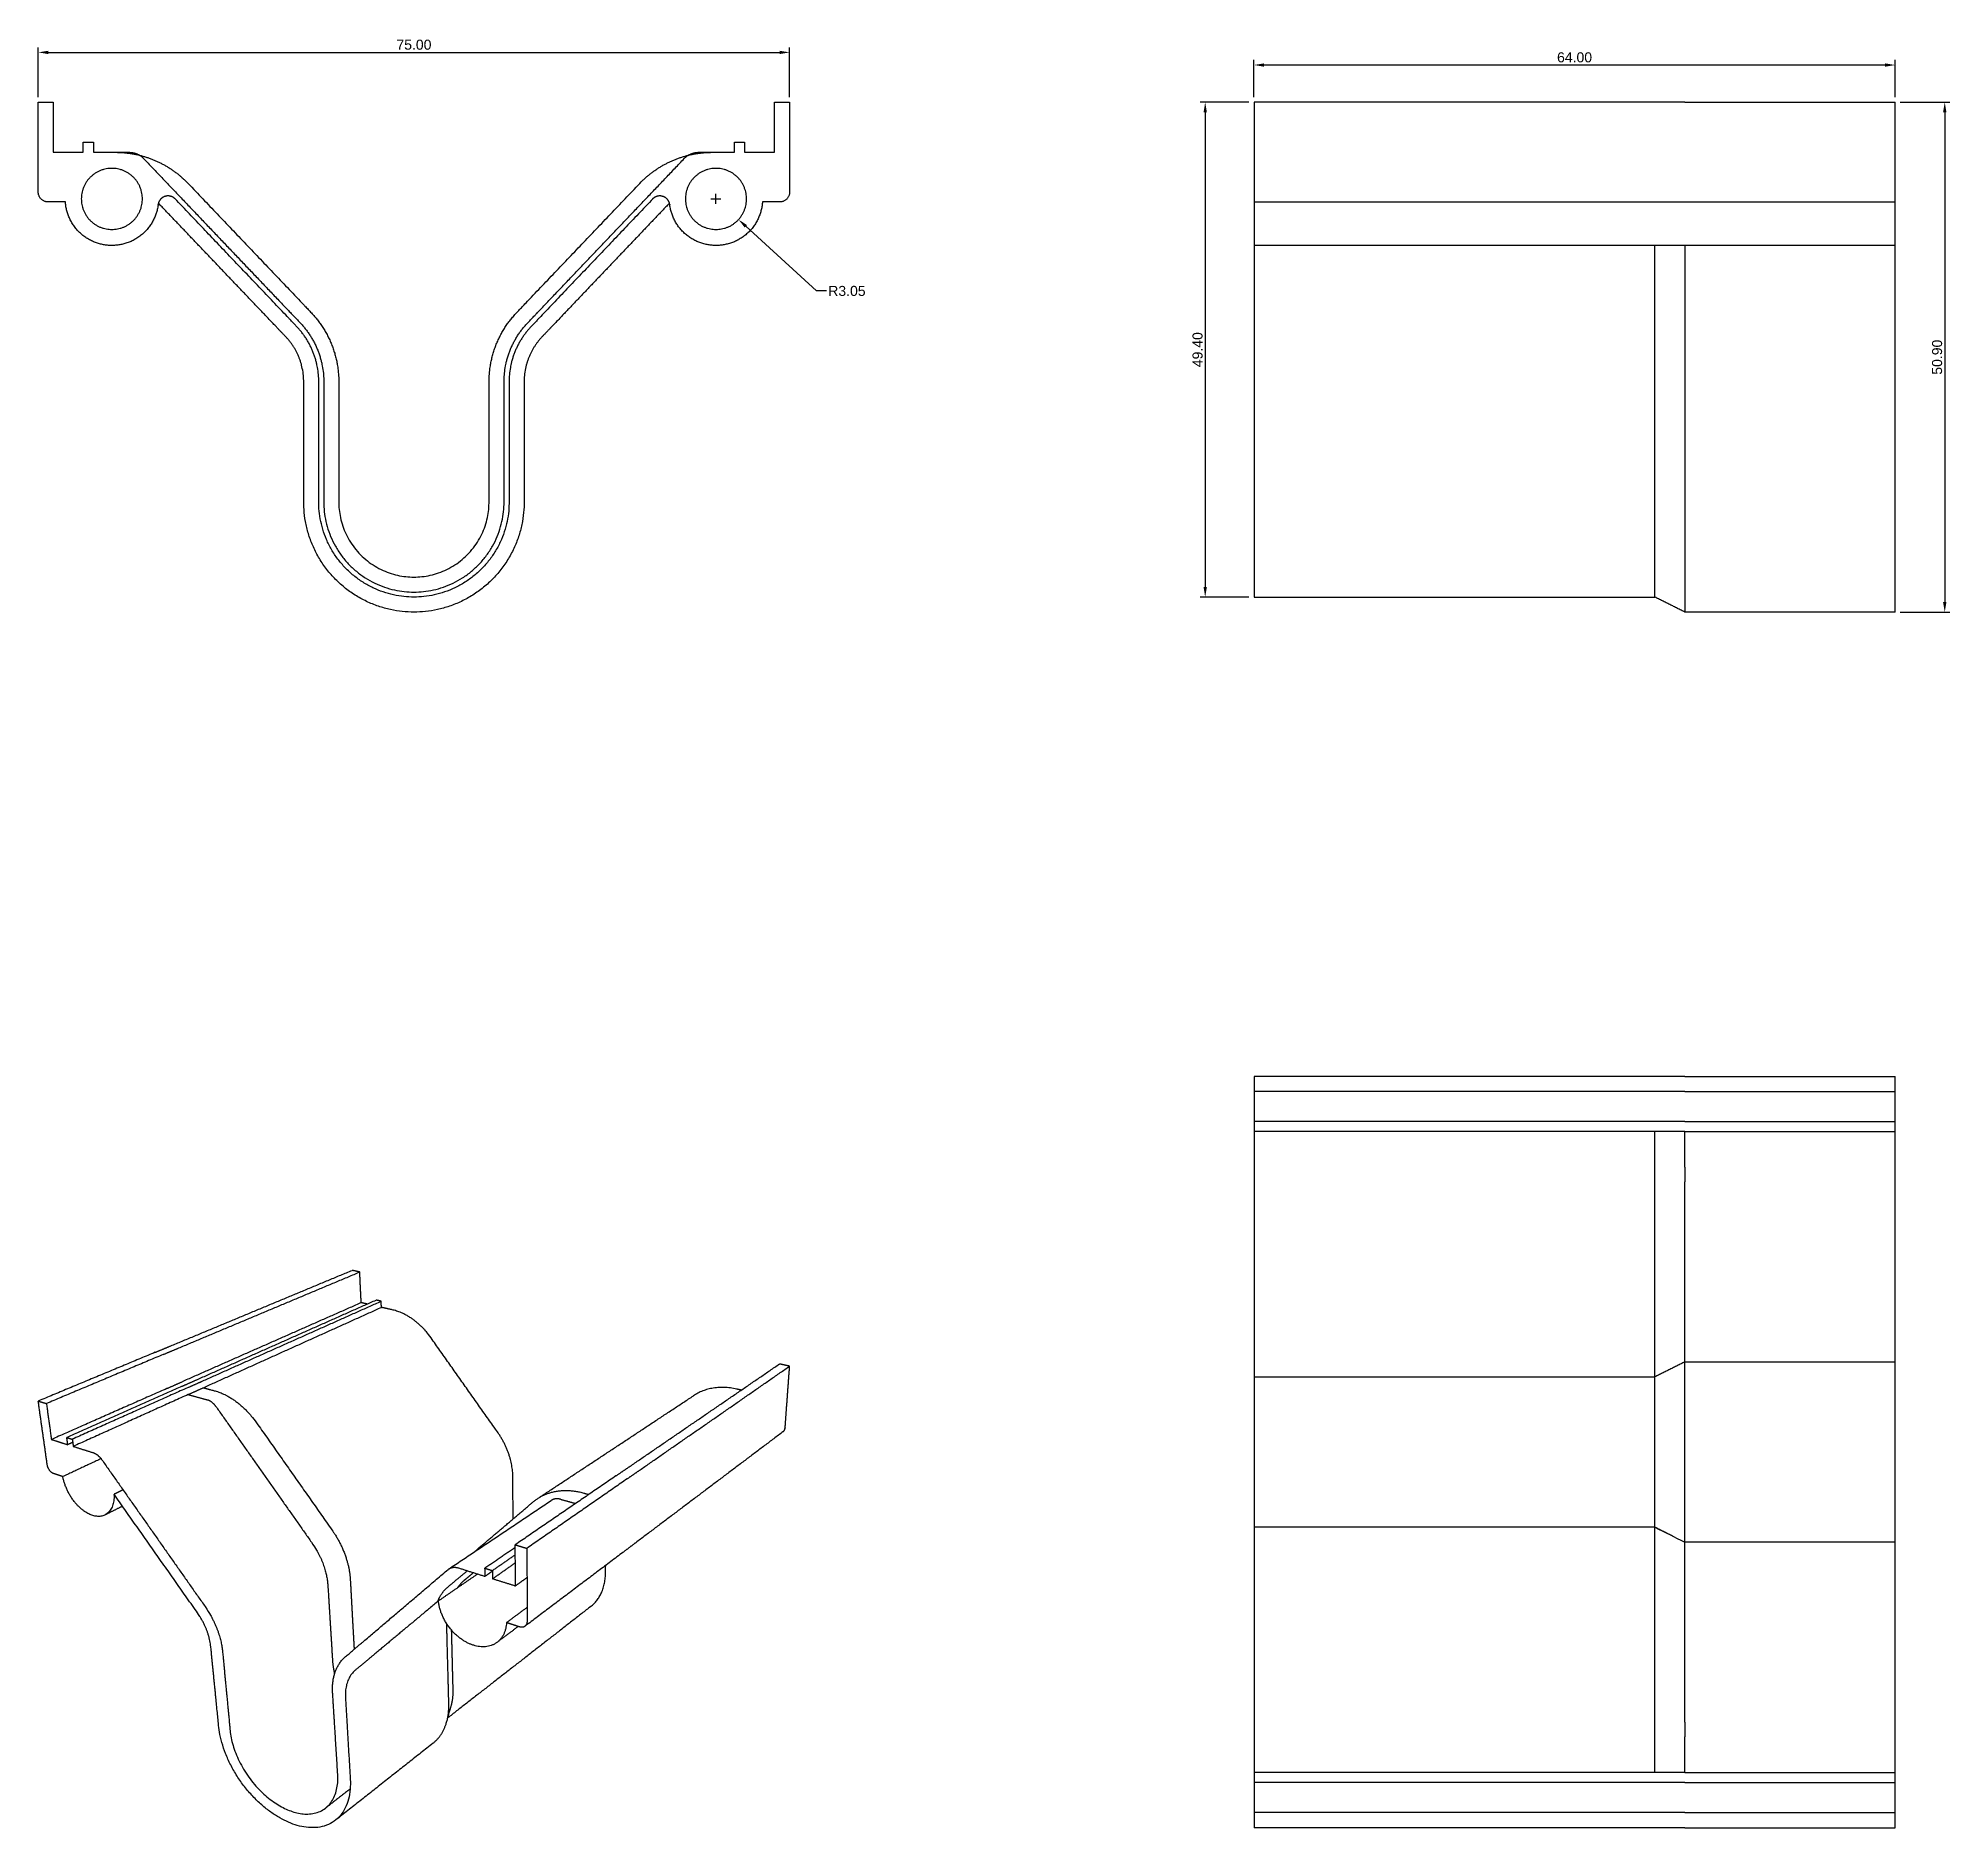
# Model space of a CAD drawing. Header units: millimetres. Extents: x -64 to 127, y 1 to 180.
import ezdxf

# ---------------------------------------------------------------- set-up
doc = ezdxf.new("R2010")
doc.units = ezdxf.units.MM
doc.header["$MEASUREMENT"] = 0
doc.layers.add('Predefinito', color=18, linetype='Continuous', true_color=0x000000)
doc.layers.add('quote', color=96, linetype='Continuous', true_color=0x007f00)
doc.styles.add('Predefinito', font='arial.ttf')
doc.dimstyles.new('Predefinito', dxfattribs={"dimtxt": 1, "dimasz": 1, "dimexe": 0.5, "dimexo": 0.5, "dimgap": 0.25, "dimtad": 1, "dimtoh": 1, "dimzin": 1, "dimdsep": 46, "dimtxsty": 'Predefinito', "dimcen": 0.5, "dimazin": 0, "dimtfac": 1, "dimtdec": 4, "dimtix": 1, "dimtmove": 1, "dimatfit": 3, "dimfxl": 1, "dimtolj": 1, "dimtzin": 1, "dimarcsym": 0})

# ---------------------------------------------------------------- blocks, each defined once
blk = doc.blocks.new('*D1')
at = {"layer": 'Defpoints', "color": 0}
for p in [(11, 178.73), (-64, 173.75), (11, 173.75)]:
    blk.add_point(p, dxfattribs=at)
at = {"layer": 'quote', "color": 0, "lineweight": -2}
for p, q in [((-64, 174.25), (-64, 179.23)), ((-63, 178.73), (10, 178.73)), ((11, 174.25), (11, 179.23))]:
    blk.add_line(p, q, dxfattribs=at)
at = {"layer": 'quote', "color": 0}
for points in [[(-63, 178.89), (-63, 178.56), (-64, 178.73)], [(10, 178.56), (10, 178.89), (11, 178.73)]]:
    blk.add_solid(points, dxfattribs=at)
at = {"layer": 'quote', "color": 0, "insert": (-26.5, 179.49), "char_height": 1, "attachment_point": 5, "style": 'Predefinito'}
blk.add_mtext('\\A1;75.00', dxfattribs=at)
blk = doc.blocks.new('*D2')
at = {"layer": 'Defpoints', "color": 0}
for p in [(121.35, 177.47), (57.35, 173.75), (121.35, 173.75)]:
    blk.add_point(p, dxfattribs=at)
at = {"layer": 'quote', "color": 0, "lineweight": -2}
for p, q in [((57.35, 174.25), (57.35, 177.97)), ((58.35, 177.47), (120.35, 177.47)), ((121.35, 174.25), (121.35, 177.97))]:
    blk.add_line(p, q, dxfattribs=at)
at = {"layer": 'quote', "color": 0}
for points in [[(58.35, 177.63), (58.35, 177.3), (57.35, 177.47)], [(120.35, 177.3), (120.35, 177.63), (121.35, 177.47)]]:
    blk.add_solid(points, dxfattribs=at)
at = {"layer": 'quote', "color": 0, "insert": (89.35, 178.23), "char_height": 1, "attachment_point": 5, "style": 'Predefinito'}
blk.add_mtext('\\A1;64.00', dxfattribs=at)
blk = doc.blocks.new('*D3')
at = {"layer": 'Defpoints', "color": 0}
for p in [(57.35, 173.75), (52.48, 124.35), (57.35, 124.35)]:
    blk.add_point(p, dxfattribs=at)
at = {"layer": 'quote', "color": 0, "lineweight": -2}
for p, q in [((56.85, 173.75), (51.98, 173.75)), ((52.48, 172.75), (52.48, 125.35)), ((56.85, 124.35), (51.98, 124.35))]:
    blk.add_line(p, q, dxfattribs=at)
at = {"layer": 'quote', "color": 0}
for points in [[(52.65, 172.75), (52.32, 172.75), (52.48, 173.75)], [(52.32, 125.35), (52.65, 125.35), (52.48, 124.35)]]:
    blk.add_solid(points, dxfattribs=at)
at = {"layer": 'quote', "color": 0, "insert": (51.72, 149.05), "char_height": 1, "attachment_point": 5, "rotation": 90, "style": 'Predefinito'}
blk.add_mtext('\\A1;49.40', dxfattribs=at)
blk = doc.blocks.new('*D4')
at = {"layer": 'Defpoints', "color": 0}
for p in [(121.35, 173.75), (121.35, 122.85), (126.3, 122.85)]:
    blk.add_point(p, dxfattribs=at)
at = {"layer": 'quote', "color": 0, "lineweight": -2}
for p, q in [((121.85, 173.75), (126.8, 173.75)), ((126.3, 172.75), (126.3, 123.85)), ((121.85, 122.85), (126.8, 122.85))]:
    blk.add_line(p, q, dxfattribs=at)
at = {"layer": 'quote', "color": 0}
for points in [[(126.47, 172.75), (126.13, 172.75), (126.3, 173.75)], [(126.13, 123.85), (126.47, 123.85), (126.3, 122.85)]]:
    blk.add_solid(points, dxfattribs=at)
at = {"layer": 'quote', "color": 0, "insert": (125.54, 148.3), "char_height": 1, "attachment_point": 5, "rotation": 90, "style": 'Predefinito'}
blk.add_mtext('\\A1;50.90', dxfattribs=at)
blk = doc.blocks.new('*D5')
at = {"layer": 'Defpoints', "color": 0}
for p in [(3.65, 164.1), (5.9, 162.04)]:
    blk.add_point(p, dxfattribs=at)
at = {"layer": 'quote', "color": 0}
for p, q in [((3.15, 164.1), (4.15, 164.1)), ((3.65, 163.6), (3.65, 164.6))]:
    blk.add_line(p, q, dxfattribs=at)
at = {"layer": 'quote', "color": 0, "lineweight": -2}
for p, q in [((13.69, 154.91), (6.64, 161.37)), ((14.69, 154.91), (13.69, 154.91))]:
    blk.add_line(p, q, dxfattribs=at)
at = {"layer": 'quote', "color": 0}
blk.add_solid([(6.75, 161.49), (6.52, 161.24), (5.9, 162.04)], dxfattribs=at)
at = {"layer": 'quote', "color": 0, "insert": (16.72, 154.91), "char_height": 1, "attachment_point": 5, "style": 'Predefinito'}
blk.add_mtext('\\A1;R3.05', dxfattribs=at)

msp = doc.modelspace()

# ---------------------------------------------------------------- linework, layer by layer
at = {"layer": 'Predefinito'}
for points, weights, knots in [([(-61.29, 163.798), (-62.145, 163.798), (-63, 163.798), (-64, 163.798), (-64, 164.798), (-64, 169.275), (-64, 173.753)], [1, 1, 1, 0.70710678119, 1, 1, 1], [602.9596864, 602.9596864, 602.9596864, 604.6697026, 604.6697026, 606.240499, 606.240499, 615.195541, 615.195541, 615.195541]), ([(11, 173.753), (11, 169.275), (11, 164.798), (11, 163.798), (10, 163.798), (9.145, 163.798), (8.29, 163.798)], [1, 1, 1, 0.707106781187, 1, 1, 1], [471.2081072, 471.2081072, 471.2081072, 480.1631492, 480.1631492, 481.7339456, 481.7339456, 483.4439618, 483.4439618, 483.4439618]), ([(-53.889, 168.461), (-51.056, 167.762), (-49.044, 165.649), (-42.901, 159.199), (-36.759, 152.749), (-34, 149.853), (-34, 145.853), (-34, 139.853), (-34, 133.853), (-34, 126.353), (-26.5, 126.353), (-19, 126.353), (-19, 133.853), (-19, 139.853), (-19, 145.853), (-19, 149.853), (-16.241, 152.749), (-10.099, 159.199), (-3.956, 165.649), (-1.944, 167.762), (0.889, 168.461)], [1, 0.959978587292, 1, 1, 1, 0.928476690886, 1, 1, 1, 0.707106781187, 1, 0.707106781187, 1, 1, 1, 0.928476690886, 1, 1, 1, 0.95997858731, 1], [0, 0, 0, 5.6774115, 5.6774115, 23.4916972, 23.4916972, 31.1018247, 31.1018247, 43.1018247, 43.1018247, 54.8827972, 54.8827972, 66.6637696, 66.6637696, 78.6637696, 78.6637696, 86.2738972, 86.2738972, 104.0881829, 104.0881829, 109.7655943, 109.7655943, 109.7655943]), ([(-53.48, 168.132), (-45.663, 159.923), (-37.845, 151.715), (-35.5, 149.253), (-35.5, 145.853), (-35.5, 139.853), (-35.5, 133.853), (-35.5, 124.853), (-26.5, 124.853), (-17.5, 124.853), (-17.5, 133.853), (-17.5, 139.853), (-17.5, 145.853), (-17.5, 149.253), (-15.155, 151.715), (-7.337, 159.923), (0.48, 168.132)], [1, 1, 1, 0.928476690878, 1, 1, 1, 0.707106781186, 1, 0.707106781186, 1, 1, 1, 0.928476690886, 1, 1, 1], [632.9812553, 632.9812553, 632.9812553, 655.6526839, 655.6526839, 662.1212923, 662.1212923, 674.1212923, 674.1212923, 688.2584592, 688.2584592, 702.3956262, 702.3956262, 714.3956262, 714.3956262, 720.8642346, 720.8642346, 743.5356632, 743.5356632, 743.5356632]), ([(-56.65, 161.053), (-59.7, 161.053), (-59.7, 164.103), (-59.7, 167.153), (-56.65, 167.153), (-53.6, 167.153), (-53.6, 164.103), (-53.6, 161.053), (-56.65, 161.053)], [1, 0.707106781187, 1, 0.707106781187, 1, 0.707106781187, 1, 0.707106781187, 1], [0, 0, 0, 4.7909288, 4.7909288, 9.5818576, 9.5818576, 14.3727864, 14.3727864, 19.1637152, 19.1637152, 19.1637152]), ([(3.65, 161.053), (0.6, 161.053), (0.6, 164.103), (0.6, 167.153), (3.65, 167.153), (6.7, 167.153), (6.7, 164.103), (6.7, 161.053), (3.65, 161.053)], [1, 0.707106781187, 1, 0.707106781187, 1, 0.707106781187, 1, 0.707106781187, 1], [0, 0, 0, 4.7909288, 4.7909288, 9.5818576, 9.5818576, 14.3727864, 14.3727864, 19.1637152, 19.1637152, 19.1637152]), ([(-0.997, 163.684), (-1.147, 164.185), (-1.643, 164.349), (-2.244, 164.546), (-2.68, 164.088), (-8.737, 157.729), (-14.793, 151.37), (-17, 149.053), (-17, 145.853), (-17, 139.853), (-17, 133.853), (-17, 124.353), (-26.5, 124.353), (-36, 124.353), (-36, 133.853), (-36, 139.853), (-36, 145.853), (-36, 149.053), (-38.207, 151.37), (-44.263, 157.729), (-50.32, 164.088), (-50.756, 164.546), (-51.357, 164.349), (-51.853, 164.185), (-52.003, 163.684)], [1, 0.886145851557, 1, 0.845165000241, 1, 1, 1, 0.928476690886, 1, 1, 1, 0.707106781186, 1, 0.707106781186, 1, 1, 1, 0.928476690878, 1, 1, 1, 0.845165000206, 1, 0.886144859436, 1], [0, 0, 0, 0.9636709, 0.9636709, 2.091516, 2.091516, 19.655324, 19.655324, 25.7434261, 25.7434261, 37.7434261, 37.7434261, 52.6659912, 52.6659912, 67.5885563, 67.5885563, 79.5885563, 79.5885563, 85.6766583, 85.6766583, 103.2404664, 103.2404664, 104.3683114, 104.3683114, 105.3319867, 105.3319867, 105.3319867]), ([(-52.003, 163.681), (-52.026, 163.604), (-52.036, 163.523), (-52.563, 159.329), (-56.788, 159.455), (-61.013, 159.58), (-61.29, 163.798)], [1, 0.99674975058, 1, 0.739974534351, 1, 0.739974534351, 1], [0, 0, 0, 0.161295, 0.161295, 7.0224987, 7.0224987, 13.8837023, 13.8837023, 13.8837023]), ([(-0.997, 163.681), (-7.352, 157.008), (-13.707, 150.335), (-15.5, 148.453), (-15.5, 145.853), (-15.5, 139.853), (-15.5, 133.853), (-15.5, 122.853), (-26.5, 122.853), (-37.5, 122.853), (-37.5, 133.853), (-37.5, 139.853), (-37.5, 145.853), (-37.5, 148.453), (-39.293, 150.335), (-45.648, 157.008), (-52.003, 163.681)], [1, 1, 1, 0.928476690886, 1, 1, 1, 0.707106781185, 1, 0.707106781185, 1, 1, 1, 0.928476690877, 1, 1, 1], [492.6059756, 492.6059756, 492.6059756, 511.035809, 511.035809, 515.9823919, 515.9823919, 528.2786218, 528.2786218, 545.5573814, 545.5573814, 562.836141, 562.836141, 575.1323708, 575.1323708, 580.0789537, 580.0789537, 598.5087872, 598.5087872, 598.5087872]), ([(8.29, 163.798), (8.013, 159.58), (3.788, 159.455), (-0.437, 159.329), (-0.964, 163.523), (-0.974, 163.604), (-0.997, 163.681)], [1, 0.739974534395, 1, 0.739974534395, 1, 0.996749750582, 1], [0, 0, 0, 6.8612036, 6.8612036, 13.7224072, 13.7224072, 13.8837023, 13.8837023, 13.8837023]), ([(121.353, 159.453), (121.353, 159.452), (121.353, 159.455), (121.353, 159.58), (121.353, 163.798)], [0.984256270635, 0.991874204198, 1, 0.739974534351, 1], [598.3186908, 598.3186908, 598.3186908, 598.459327, 598.459327, 602.9596864, 602.9596864, 602.9596864]), ([(121.353, 122.853), (121.353, 122.853), (121.353, 133.853), (121.353, 139.853), (121.353, 145.853), (121.353, 148.453), (121.353, 150.335), (121.353, 154.894), (121.353, 159.453)], [0.995459297023, 0.707106781185, 1, 1, 1, 0.928476690877, 1, 1, 1], [543.1075132, 543.1075132, 543.1075132, 555.204746, 555.204746, 567.5268862, 567.5268862, 575.3413077, 575.3413077, 587.9588378, 587.9588378, 587.9588378]), ([(97.361, 124.353), (97.361, 124.353), (97.361, 133.853), (97.361, 139.853), (97.361, 145.853), (97.361, 149.052), (97.361, 151.37)], [0.995459297023, 0.707106781186, 1, 1, 1, 0.928478683183, 0.999996015501], [1028.3371477, 1028.3371477, 1028.3371477, 1040.1526622, 1040.1526622, 1052.1878465, 1052.1878465, 1059.8200745, 1059.8200745, 1059.8200745]), ([(-16.6, 32.324), (-16.612, 34.39), (-16.624, 36.482), (-16.638, 38.841), (-18.136, 40.963), (-21.469, 45.686), (-24.8, 50.406), (-26.402, 52.676), (-28.615, 53.185), (-29.181, 53.316), (-29.745, 53.445)], [267.636065161, 266.004772057, 264.373478953, 243.778524001, 262.591932303, 262.668593111, 262.745253918, 241.53489762, 264.878593898, 265.420177916, 265.961761935], [-867.3699542, -867.3699542, -867.3699542, -860.1835354, -860.1835354, -852.5734078, -852.5734078, -834.7591221, -834.7591221, -826.6612864, -826.6612864, -823.4470007, -823.4470007, -823.4470007]), ([(10.336, 41.026), (10.535, 41.176), (10.555, 41.447), (10.775, 44.483), (11, 47.573)], [199.928917186, 200.433090987, 233.759824653, 231.727059968, 229.694295283], [-965.7052574, -965.7052574, -965.7052574, -964.937057, -964.937057, -955.982015, -955.982015, -955.982015]), ([(-61.548, 36.55), (-62.008, 36.702), (-62.466, 36.853), (-63, 37.028), (-63.099, 37.724), (-63.545, 40.877), (-64, 44.088)], [221.914353259, 222.332599856, 222.750846453, 157.854531349, 222.786025785, 220.753261101, 218.720496416], [602.9596864, 602.9596864, 602.9596864, 604.6697026, 604.6697026, 606.240499, 606.240499, 615.195541, 615.195541, 615.195541]), ([(-47.518, 45.424), (-46.924, 45.259), (-46.327, 45.094), (-43.99, 44.446), (-42.186, 41.885), (-38.435, 36.558), (-34.681, 31.227), (-32.994, 28.833), (-32.852, 26.251), (-32.658, 22.739), (-32.468, 19.3)], [236.166958365, 235.625374346, 235.083790328, 214.149151998, 232.950450348, 232.873789541, 232.797128733, 216.114743377, 234.578675383, 237.095726342, 239.612777302], [823.4470007, 823.4470007, 823.4470007, 826.6612864, 826.6612864, 834.7591221, 834.7591221, 852.5734078, 852.5734078, 860.1835354, 860.1835354, 871.2720285, 871.2720285, 871.2720285]), ([(6.171, 45.18), (5.925, 45.237), (5.678, 45.293), (3.265, 45.849), (1.399, 44.617)], [235.365600951, 235.551740279, 235.737879607, 220.55574306, 236.167016023], [-942.3724608, -942.3724608, -942.3724608, -941.2677292, -941.2677292, -934.0922258, -934.0922258, -934.0922258]), ([(-46.269, 43.549), (-41.471, 36.735), (-36.67, 29.915), (-35.229, 27.869), (-35.092, 25.667), (-34.855, 21.851), (-34.624, 18.123), (-34.582, 17.476), (-34.422, 16.848)], [231.759100686, 231.661537974, 231.563975262, 214.974583774, 233.078289914, 235.802249889, 238.526209864, 237.523636292, 238.526209864], [632.9812553, 632.9812553, 632.9812553, 655.6526839, 655.6526839, 663.2628114, 663.2628114, 675.2628114, 675.2628114, 676.5552882, 676.5552882, 676.5552882]), ([(-57.654, 38.234), (-52.514, 30.925), (-47.37, 23.609), (-45.826, 21.413), (-45.605, 19.098), (-45.221, 15.093), (-44.847, 11.186), (-44.303, 5.501), (-39.126, 3.295), (-33.74, 1), (-34.105, 6.833), (-34.356, 10.847), (-34.614, 14.965), (-34.763, 17.348), (-33.354, 18.546), (-28.422, 22.742), (-23.098, 27.272)], [216.126300203, 216.028737491, 215.931174779, 200.459892912, 217.445489431, 220.169449406, 222.893409381, 160.498637109, 222.576795385, 154.272485593, 214.088301465, 211.364341491, 208.640381516, 192.284555454, 204.832015759, 197.281134979, 189.730254198], [632.9812553, 632.9812553, 632.9812553, 655.6526839, 655.6526839, 663.2628114, 663.2628114, 675.2628114, 675.2628114, 687.0437839, 687.0437839, 698.8247563, 698.8247563, 710.8247563, 710.8247563, 718.4348839, 718.4348839, 741.1063125, 741.1063125, 741.1063125]), ([(-56.429, 34.786), (-56.435, 34.733), (-56.433, 34.68), (-56.363, 31.836), (-58.702, 32.716), (-60.998, 33.581), (-61.548, 36.55)], [1, 0.997447941524, 1, 0.74732817131, 1.01917815342, 0.76100358768, 1.02023891972], [0, 0, 0, 0.1058504, 0.1058504, 4.6062097, 4.6062097, 9.1065691, 9.1065691, 9.1065691]), ([(-24.071, 24.124), (-28.34, 20.564), (-32.353, 17.217), (-33.442, 16.309), (-33.335, 14.485), (-33.093, 10.353), (-32.856, 6.327), (-32.439, -0.793), (-39.026, 2.044), (-45.304, 4.747), (-45.988, 11.649), (-46.375, 15.544), (-46.771, 19.537), (-46.946, 21.298), (-48.119, 22.967), (-52.275, 28.879), (-56.429, 34.786)], [192.473381871, 198.611569184, 204.749756496, 191.713402404, 207.662036192, 210.385996167, 213.109956141, 154.222734503, 223.484782043, 161.832475245, 223.871754704, 221.14779473, 218.423834755, 201.70548152, 217.265829433, 217.345139148, 217.424448863], [492.6059756, 492.6059756, 492.6059756, 511.035809, 511.035809, 518.8337988, 518.8337988, 531.1300287, 531.1300287, 543.2018241, 543.2018241, 555.2736195, 555.2736195, 567.5698494, 567.5698494, 575.3678392, 575.3678392, 593.7976726, 593.7976726, 593.7976726]), ([(-20.513, 29.007), (-17.613, 31.465), (-14.592, 34.026), (-12.566, 35.742), (-9.579, 34.915), (-9.31, 34.84), (-9.042, 34.766)], [219.70747078, 215.300888212, 210.894305645, 191.218500325, 205.943076037, 205.756936709, 205.570797382], [919.9391824, 919.9391824, 919.9391824, 933.1698935, 933.1698935, 941.2677292, 941.2677292, 942.3724608, 942.3724608, 942.3724608]), ([(-15.219, 29.387), (-15.212, 25.698), (-15.205, 22.09), (-15.204, 21.295), (-15.964, 21.545), (-16.612, 21.758), (-17.256, 21.97)], [182.032546769, 184.065311454, 186.098076139, 131.912233365, 187.04124213, 187.459488727, 187.877735324], [471.2081072, 471.2081072, 471.2081072, 480.1631492, 480.1631492, 481.7339456, 481.7339456, 483.4439618, 483.4439618, 483.4439618]), ([(-24.137, 24.069), (-23.788, 24.96), (-23.108, 25.53), (-22.147, 26.336), (-21.171, 27.153)], [214.571383733, 213.679066314, 220.464816242, 218.950828431, 217.43684062], [714.6560131, 714.6560131, 714.6560131, 718.4348839, 718.4348839, 722.980614, 722.980614, 722.980614]), ([(-20.552, 26.958), (-21.043, 26.549), (-21.531, 26.143), (-21.897, 25.837), (-22.159, 25.438)], [221.140332242, 221.909364065, 222.678395888, 220.302327441, 222.678395888], [994.7290777, 994.7290777, 994.7290777, 997.0380865, 997.0380865, 997.9854209, 997.9854209, 997.9854209]), ([(-8.847, 23.581), (-7.425, 24.688), (-7.379, 26.814), (-7.37, 27.248), (-7.36, 27.683)], [226.849179329, 226.470396098, 261.505463649, 261.163483491, 260.821503334], [-1022.2605025, -1022.2605025, -1022.2605025, -1016.6482141, -1016.6482141, -1015.1416714, -1015.1416714, -1015.1416714]), ([(-17.256, 21.97), (-17.435, 18.745), (-20.54, 19.707), (-23.577, 20.648), (-24.044, 23.994), (-24.053, 24.06), (-24.071, 24.124)], [187.877735324, 140.542029085, 192.051776556, 143.684818788, 192.528904018, 192.118458918, 192.528904018], [483.4439618, 483.4439618, 483.4439618, 487.9443212, 487.9443212, 492.4446805, 492.4446805, 492.5775994, 492.5775994, 492.5775994]), ([(-24.591, 9.928), (-22.945, 11.227), (-23.016, 13.893), (-23.117, 17.731), (-23.221, 21.664), (-23.223, 21.761), (-23.222, 21.858)], [199.418714885, 198.833990171, 228.742756624, 226.01879665, 223.294836675, 223.244374199, 223.294836675], [-536.8189443, -536.8189443, -536.8189443, -531.1300287, -531.1300287, -518.8337988, -518.8337988, -518.639884, -518.639884, -518.639884]), ([(-22.77, 21.25), (-22.693, 18.204), (-22.618, 15.214), (-22.594, 14.235), (-22.87, 13.423)], [227.418545793, 229.564602936, 231.710660079, 217.558365916, 210.01334278], [1007.1940789, 1007.1940789, 1007.1940789, 1016.6482141, 1016.6482141, 1019.2205079, 1019.2205079, 1019.2205079]), ([(-22.87, 13.423), (-22.962, 13.155), (-23.038, 12.882), (-23.073, 12.755), (-23.1, 12.626)], [1, 0.99956897007, 1, 0.999492783775, 1], [0, 0, 0, 0.56618467, 0.56618467, 0.82973459, 0.82973459, 0.82973459])]:
    msp.add_rational_spline(points, weights, degree=2, knots=knots, dxfattribs=at)
for points, degree in [([(-64, 173.753), (-63.25, 173.753), (-62.5, 173.753)], 2), ([(-62.5, 173.753), (-62.5, 171.253), (-62.5, 168.753)], 2), ([(9.5, 168.753), (9.5, 171.253), (9.5, 173.753)], 2), ([(9.5, 173.753), (10.25, 173.753), (11, 173.753)], 2), ([(57.353, 173.753), (57.353, 168.776), (57.353, 163.799)], 2), ([(97.361, 173.753), (77.357, 173.753), (57.353, 173.753)], 2), ([(100.361, 173.753), (98.861, 173.753), (97.361, 173.753)], 2), ([(100.361, 173.753), (110.857, 173.753), (121.353, 173.753)], 2), ([(121.353, 163.798), (121.353, 168.775), (121.353, 173.753)], 2), ([(-62.5, 168.753), (-61, 168.753), (-59.5, 168.753)], 2), ([(-59.5, 168.753), (-59.5, 169.253), (-59.5, 169.753)], 2), ([(-59.5, 169.753), (-59, 169.753), (-58.5, 169.753)], 2), ([(-58.5, 169.753), (-58.5, 169.253), (-58.5, 168.753)], 2), ([(-58.5, 168.753), (-56.714, 168.753), (-54.929, 168.753)], 2), ([(1.929, 168.753), (3.714, 168.753), (5.5, 168.753)], 2), ([(5.5, 168.753), (5.5, 169.253), (5.5, 169.753)], 2), ([(5.5, 169.753), (6, 169.753), (6.5, 169.753)], 2), ([(6.5, 169.753), (6.5, 169.253), (6.5, 168.753)], 2), ([(6.5, 168.753), (8, 168.753), (9.5, 168.753)], 2), ([(-52.003, 163.681), (-52.003, 163.682), (-52.003, 163.684)], 2), ([(-0.997, 163.681), (-0.997, 163.682), (-0.997, 163.684)], 2), ([(57.353, 163.798), (77.357, 163.798), (97.361, 163.798)], 2), ([(57.353, 163.798), (57.353, 161.625), (57.353, 159.453)], 2), ([(97.361, 163.798), (98.861, 163.798), (100.361, 163.798)], 2), ([(100.361, 163.798), (110.857, 163.798), (121.353, 163.798)], 2), ([(97.361, 159.453), (77.357, 159.453), (57.353, 159.453)], 2), ([(57.353, 159.453), (57.353, 141.903), (57.353, 124.353)], 2), ([(100.361, 159.452), (99.361, 159.452), (98.361, 159.452), (97.361, 159.452)], 3), ([(97.361, 151.37), (97.361, 155.411), (97.361, 159.452)], 2), ([(121.353, 159.453), (110.857, 159.453), (100.361, 159.453)], 2), ([(100.361, 159.452), (100.361, 141.153), (100.361, 122.853)], 2), ([(57.353, 124.353), (77.357, 124.353), (97.361, 124.353)], 2), ([(100.361, 122.853), (98.861, 123.602), (97.361, 124.352)], 2), ([(121.353, 122.853), (110.857, 122.853), (100.361, 122.853)], 2), ([(97.361, 76.5), (77.357, 76.5), (57.353, 76.5)], 2), ([(57.353, 76.499), (57.353, 75.75), (57.353, 75)], 2), ([(100.361, 76.5), (98.861, 76.5), (97.361, 76.5)], 2), ([(100.361, 76.5), (110.857, 76.5), (121.353, 76.5)], 2), ([(121.353, 75), (121.353, 75.75), (121.353, 76.5)], 2), ([(57.353, 75), (57.353, 73.5), (57.353, 72)], 2), ([(97.361, 75), (77.357, 75), (57.353, 75)], 2), ([(100.361, 75), (98.861, 75), (97.361, 75)], 2), ([(100.361, 75), (110.857, 75), (121.353, 75)], 2), ([(121.353, 72), (121.353, 73.5), (121.353, 75)], 2), ([(57.353, 72), (57.353, 71.5), (57.353, 71)], 2), ([(97.361, 72), (77.357, 72), (57.353, 72)], 2), ([(57.353, 71), (57.353, 58.75), (57.353, 46.501)], 2), ([(97.361, 71), (77.357, 71), (57.353, 71)], 2), ([(100.361, 72), (98.861, 72), (97.361, 72)], 2), ([(97.361, 46.5), (97.361, 58.75), (97.361, 71)], 2), ([(100.361, 71), (98.861, 71), (97.361, 71)], 2), ([(100.361, 72), (110.857, 72), (121.353, 72)], 2), ([(100.361, 71), (110.857, 71), (121.353, 71)], 2), ([(100.361, 67.429), (100.361, 69.214), (100.361, 71)], 2), ([(121.353, 71), (121.353, 71.5), (121.353, 72)], 2), ([(121.353, 67.429), (121.353, 69.214), (121.353, 71)], 2), ([(100.361, 67.429), (100.361, 66.704), (100.361, 65.98)], 2), ([(121.353, 65.98), (121.353, 66.704), (121.353, 67.429)], 2), ([(100.361, 48.001), (100.361, 56.99), (100.361, 65.98)], 2), ([(121.353, 48), (121.353, 56.99), (121.353, 65.98)], 2), ([(-50.774, 49.596), (-41.719, 53.368), (-32.664, 57.139)], 2), ([(-49.98, 49.387), (-40.944, 53.18), (-31.909, 56.973)], 2), ([(-31.909, 56.973), (-32.287, 57.056), (-32.664, 57.139)], 2), ([(-31.763, 53.91), (-31.836, 55.442), (-31.909, 56.973)], 2), ([(-31.763, 53.91), (-40.703, 49.961), (-49.643, 46.012)], 2), ([(-48.117, 46.245), (-39.198, 50.209), (-30.279, 54.173)], 2), ([(-47.582, 46.098), (-38.676, 50.078), (-29.771, 54.058)], 2), ([(-47.518, 45.424), (-38.631, 49.434), (-29.745, 53.445)], 2), ([(-31.176, 53.775), (-31.469, 53.842), (-31.763, 53.91)], 2), ([(-29.771, 54.058), (-30.025, 54.116), (-30.279, 54.173)], 2), ([(-29.745, 53.445), (-29.758, 53.752), (-29.771, 54.058)], 2), ([(-52.317, 48.954), (-58.159, 46.521), (-64, 44.088)], 2), ([(-51.52, 48.74), (-57.353, 46.291), (-63.185, 43.842)], 2), ([(-52.317, 48.954), (-51.546, 49.275), (-50.774, 49.596)], 2), ([(-51.52, 48.74), (-50.75, 49.063), (-49.98, 49.387)], 2), ([(-5.03, 37.512), (2.48, 42.653), (9.99, 47.794)], 2), ([(11, 47.573), (10.495, 47.683), (9.99, 47.794)], 2), ([(100.354, 47.996), (98.857, 47.248), (97.361, 46.5)], 2), ([(100.361, 48), (100.35, 47.995), (100.344, 47.992), (100.342, 47.991)], 3), ([(100.361, 48), (100.357, 47.998), (100.354, 47.996)], 2), ([(100.361, 48), (110.857, 48), (121.353, 48)], 2), ([(100.361, 30), (100.361, 39), (100.361, 47.999)], 2), ([(121.353, 30), (121.353, 39), (121.353, 47.999)], 2), ([(-51.165, 45.339), (-50.404, 45.676), (-49.643, 46.012)], 2), ([(-49.638, 45.569), (-48.877, 45.907), (-48.117, 46.245)], 2), ([(-49.1, 45.419), (-48.341, 45.758), (-47.582, 46.098)], 2), ([(-3.925, 37.22), (3.537, 42.397), (11, 47.573)], 2), ([(57.353, 46.5), (77.357, 46.5), (97.361, 46.5)], 2), ([(57.353, 46.5), (57.353, 39), (57.353, 31.5)], 2), ([(97.361, 31.5), (97.361, 39), (97.361, 46.5)], 2), ([(-64, 44.088), (-63.593, 43.965), (-63.185, 43.842)], 2), ([(-51.165, 45.339), (-56.925, 42.795), (-62.685, 40.251)], 2), ([(-49.638, 45.569), (-55.393, 43.01), (-61.149, 40.452)], 2), ([(-49.1, 45.419), (-54.85, 42.85), (-60.599, 40.28)], 2), ([(-49.033, 44.74), (-54.768, 42.151), (-60.503, 39.563)], 2), ([(-49.033, 44.74), (-48.276, 45.082), (-47.518, 45.424)], 2), ([(-49.033, 44.74), (-48.067, 44.468), (-47.1, 44.196)], 2), ([(-14.103, 34.387), (-6.352, 39.502), (1.399, 44.617)], 2), ([(-63.185, 43.842), (-62.935, 42.047), (-62.685, 40.251)], 2), ([(-62.685, 40.251), (-61.868, 39.994), (-61.052, 39.736)], 2), ([(-61.052, 39.736), (-61.101, 40.094), (-61.149, 40.452)], 2), ([(-61.149, 40.452), (-60.874, 40.366), (-60.599, 40.28)], 2), ([(-60.599, 40.28), (-60.551, 39.922), (-60.503, 39.563)], 2), ([(10.336, 41.026), (2.99, 35.487), (-4.356, 29.948)], 2), ([(-57.726, 38.332), (-59.637, 37.441), (-61.548, 36.55)], 2), ([(-60.556, 39.959), (-60.804, 39.847), (-61.052, 39.736)], 2), ([(-60.503, 39.563), (-59.513, 39.25), (-58.523, 38.938)], 2), ([(-6.338, 36.617), (-11.362, 33.178), (-16.386, 29.739)], 2), ([(-5.226, 36.318), (-10.222, 32.852), (-15.219, 29.387)], 2), ([(-6.338, 36.617), (-5.684, 37.064), (-5.03, 37.512)], 2), ([(-5.226, 36.318), (-4.575, 36.769), (-3.925, 37.22)], 2), ([(-55.537, 35.223), (-55.983, 35.005), (-56.429, 34.786)], 2), ([(-55.59, 33.593), (-56.458, 33.158), (-57.326, 32.724)], 2), ([(-22.996, 27.347), (-17.896, 30.757), (-12.797, 34.167)], 2), ([(-11.861, 34.284), (-11.112, 34.073), (-10.362, 33.862)], 2), ([(97.361, 31.5), (77.357, 31.5), (57.353, 31.5)], 2), ([(57.353, 31.5), (57.353, 19.25), (57.353, 7)], 2), ([(99.111, 30.625), (98.236, 31.062), (97.361, 31.5)], 2), ([(97.361, 7), (97.361, 19.25), (97.361, 31.499)], 2), ([(-16.385, 29.474), (-17.896, 28.437), (-19.407, 27.399)], 2), ([(-16.381, 28.737), (-17.517, 27.95), (-18.654, 27.164)], 2), ([(-16.364, 25.637), (-16.375, 27.688), (-16.386, 29.739)], 2), ([(-16.386, 29.739), (-15.802, 29.563), (-15.219, 29.387)], 2), ([(-5.633, 28.986), (-10.516, 25.303), (-15.4, 21.621)], 2), ([(-4.356, 29.948), (-4.995, 29.467), (-5.633, 28.986)], 2), ([(100.358, 30.001), (100.345, 30.008), (100.331, 30.015)], 2), ([(100.343, 30.008), (100.344, 30.008), (100.35, 30.005), (100.361, 30)], 3), ([(100.345, 30.008), (100.347, 30.007), (100.348, 30.006)], 2), ([(100.361, 30), (100.356, 30.002), (100.351, 30.005)], 2), ([(121.353, 30), (110.857, 30), (100.361, 30)], 2), ([(100.361, 12.02), (100.361, 21.01), (100.361, 29.999)], 2), ([(121.353, 12.02), (121.353, 21.01), (121.353, 29.999)], 2), ([(-20.137, 26.827), (-22.104, 25.476), (-24.071, 24.124)], 2), ([(-22.049, 27.43), (-20.722, 27.012), (-19.395, 26.593)], 2), ([(-19.395, 26.593), (-19.401, 26.996), (-19.407, 27.399)], 2), ([(-19.407, 27.399), (-19.03, 27.281), (-18.654, 27.164)], 2), ([(-18.653, 27.108), (-19.024, 26.85), (-19.395, 26.593)], 2), ([(-18.654, 27.164), (-18.649, 26.76), (-18.644, 26.356)], 2), ([(-18.644, 26.356), (-17.51, 27.148), (-16.377, 27.94)], 2), ([(-18.644, 26.356), (-17.504, 25.996), (-16.364, 25.637)], 2), ([(-15.213, 26.462), (-15.789, 26.049), (-16.364, 25.637)], 2), ([(-8.847, 23.581), (-15.99, 18.017), (-23.133, 12.454)], 2), ([(-15.208, 23.487), (-16.232, 22.728), (-17.256, 21.97)], 2), ([(-16.09, 21.587), (-17.13, 20.806), (-18.171, 20.026)], 2), ([(100.361, 12.02), (100.361, 11.296), (100.361, 10.571)], 2), ([(121.353, 10.571), (121.353, 11.296), (121.353, 12.02)], 2), ([(-24.591, 9.928), (-29.451, 6.093), (-34.312, 2.257)], 2), ([(100.361, 7), (100.361, 8.786), (100.361, 10.571)], 2), ([(121.353, 7), (121.353, 8.786), (121.353, 10.571)], 2), ([(57.353, 7), (57.353, 6.5), (57.353, 6)], 2), ([(97.361, 7), (77.357, 7), (57.353, 7)], 2), ([(57.353, 6), (57.353, 4.5), (57.353, 3)], 2), ([(97.361, 6), (77.357, 6), (57.353, 6)], 2), ([(100.361, 7), (98.861, 7), (97.361, 7)], 2), ([(100.361, 6), (98.861, 6), (97.361, 6)], 2), ([(100.361, 7), (110.857, 7), (121.353, 7)], 2), ([(100.361, 6), (110.857, 6), (121.353, 6)], 2), ([(121.353, 6), (121.353, 6.5), (121.353, 7)], 2), ([(121.353, 3), (121.353, 4.5), (121.353, 6)], 2), ([(-32.862, 5.364), (-34.067, 4.43), (-35.273, 3.495)], 2), ([(57.353, 3), (57.353, 2.25), (57.353, 1.5)], 2), ([(97.361, 3), (77.357, 3), (57.353, 3)], 2), ([(100.361, 3), (98.861, 3), (97.361, 3)], 2), ([(100.361, 3), (110.857, 3), (121.353, 3)], 2), ([(121.353, 1.5), (121.353, 2.25), (121.353, 3)], 2), ([(97.361, 1.5), (77.357, 1.5), (57.353, 1.5)], 2), ([(100.361, 1.5), (98.861, 1.5), (97.361, 1.5)], 2), ([(100.361, 1.5), (110.857, 1.5), (121.353, 1.5)], 2)]:
    msp.add_open_spline(points, degree=degree, dxfattribs=at)
for points, weights in [([(-56.162, 168.752), (-55.031, 168.738), (-53.931, 168.471)], [1, 0.993657315941, 1]), ([(-54.929, 168.753), (-54.071, 168.753), (-53.48, 168.132)], [1, 0.919145030018, 1]), ([(-53.869, 168.448), (-53.899, 168.464), (-53.931, 168.471)], [1, 0.992195645614, 1]), ([(0.48, 168.132), (1.071, 168.753), (1.929, 168.753)], [1, 0.919145030017, 1]), ([(0.931, 168.471), (0.898, 168.464), (0.869, 168.448)], [1, 0.992198141152, 1]), ([(0.931, 168.471), (2.031, 168.738), (3.162, 168.752)], [1, 0.993655460862, 1]), ([(-46.269, 43.549), (-46.631, 44.064), (-47.1, 44.196)], [231.759100686, 213.027006221, 232.185768682]), ([(-58.523, 38.938), (-58.042, 38.786), (-57.654, 38.234)], [216.552968199, 198.658195352, 216.126300203]), ([(-11.861, 34.284), (-12.396, 34.434), (-12.797, 34.167)], [204.372808759, 189.907722318, 202.167411353]), ([(-23.098, 27.272), (-22.678, 27.629), (-22.049, 27.43)], [189.730254198, 173.864829676, 188.740008276]), ([(-24.002, 24.171), (-23.989, 24.306), (-23.97, 24.44)], [1, 0.999757250048, 1])]:
    msp.add_rational_spline(points, weights, degree=2, dxfattribs=at)
for points, knots in [([(97.361, 31.5), (97.361, 31.5), (97.361, 31.5), (97.361, 31.5), (98.355, 31.003), (99.349, 30.506), (100.343, 30.009)], [0, 0, 0, 0, 0.0033198, 0.0033198, 0.0033198, 3.3372781, 3.3372781, 3.3372781, 3.3372781]), ([(97.361, 31.5), (97.361, 31.5), (97.361, 31.5), (97.361, 31.5), (97.361, 31.5), (97.361, 31.5), (97.361, 31.5), (97.361, 31.5), (97.361, 31.5), (97.361, 31.5), (97.364, 31.499), (97.366, 31.498), (97.369, 31.497)], [1.43835949, 1.43835949, 1.43835949, 1.43835949, 1.6275556, 1.6275556, 1.6275556, 1.85988681, 1.85988681, 1.85988681, 2.01500278, 2.01500278, 2.01500278, 2.09740782, 2.09740782, 2.09740782, 2.09740782])]:
    msp.add_open_spline(points, degree=3, knots=knots, dxfattribs=at)

# ---------------------------------------------------------------- dimensions: what is measured, and where the dimension line sits
at = {"layer": 'quote'}
for base, p1, p2, picture, middle in [((11, 178.726), (-64, 173.753), (11, 173.753), '*D1', (-26.5, 179.487)), ((121.353, 177.467), (57.353, 173.753), (121.353, 173.753), '*D2', (89.353, 178.228))]:
    dim = msp.add_linear_dim(base=base, p1=p1, p2=p2, dimstyle='Predefinito', dxfattribs=at)
    dim.commit()
    dim.dimension.update_dxf_attribs({"geometry": picture, "text_midpoint": middle})
for base, p1, p2, picture, middle in [((52.482, 124.353), (57.353, 173.753), (57.353, 124.353), '*D3', (51.721, 149.053)), ((126.301, 122.853), (121.353, 173.753), (121.353, 122.853), '*D4', (125.541, 148.303))]:
    dim = msp.add_linear_dim(base=base, p1=p1, p2=p2, angle=90, dimstyle='Predefinito', dxfattribs=at)
    dim.commit()
    dim.dimension.update_dxf_attribs({"geometry": picture, "text_midpoint": middle})
dim = msp.add_radius_dim(center=(3.65, 164.103), mpoint=(5.899, 162.043), dimstyle='Predefinito', override={"dimtad": 0, "dimtofl": 0}, dxfattribs=at)
dim.commit()
dim.dimension.update_dxf_attribs({"geometry": '*D5', "text_midpoint": (13.686, 154.913), "dimtype": 164})

doc.saveas('drawing.dxf')
